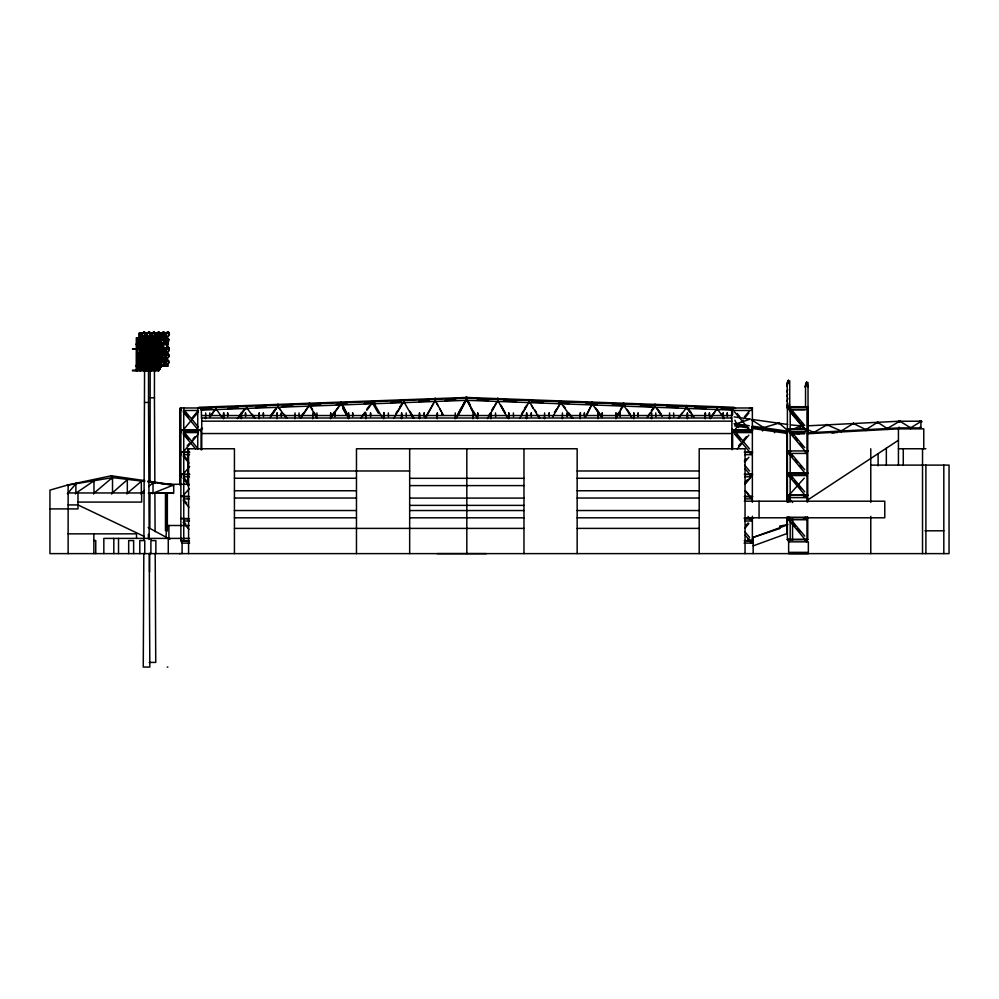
<?xml version="1.0" encoding="UTF-8"?>
<svg xmlns="http://www.w3.org/2000/svg" width="999" height="999" viewBox="0 0 999 999"><rect width="100%" height="100%" fill="white"/><g stroke="black" fill="none" stroke-linecap="round" stroke-linejoin="round"><path stroke-width="1.5" d="M143.819 553.446L143.257 667.07L149.825 667.07L149.263 553.446M143.893 539.435L144.568 370.854M149.588 572.14L149.688 553.458M149.813 528.558L149.987 492.757M150.037 481.855L150.175 367.432L149.126 370.055L149.912 370.192L150.512 367.507M215.971 409.965L215.984 407.305M216.096 407.892L216.096 406.568M877.584 423.264L877.597 421.765M403.796 403.234L403.821 400.249M403.921 400.911L403.946 399.513M899.774 422.127L899.787 420.666M246.528 408.766L246.678 405.519M142.308 348.626L141.995 349.7L144.356 347.14L145.554 347.889L145.767 349.7L143.394 352.26L142.208 351.511L142.083 349.837M147.328 348.626L147.215 351.511L148.414 352.26L149.887 351.511L150.562 347.889L149.375 347.14L146.915 349.275L149.375 347.14M151.86 334.74C150.587 342.645 151.261 330.607 152.035 336.051L153.059 336.7L155.107 334.49L153.896 332.28L151.91 333.216L153.958 331.93L155.145 332.679L154.47 336.288L152.997 337.038L151.798 336.288C150.637 333.716 153.284 335.214 151.598 334.902M152.035 348.626L154.083 347.14L155.282 347.889L154.595 351.511L153.122 352.26L151.935 351.511L152.61 347.889M156.531 334.665L157.767 336.7L159.041 336.051L159.64 332.917L158.604 332.28L156.618 333.404L158.666 331.93L159.865 332.679L160.077 334.49L157.705 337.038L156.518 336.288L156.618 333.216M161.463 336.288L161.151 334.066L162.725 336.7L164.76 334.49L163.549 332.28L161.563 333.216L163.611 331.93L164.81 332.679L164.123 336.288L162.65 337.038L161.463 336.288C160.939 329.67 160.29 343.082 161.526 334.74M161.176 362.787L162.425 364.81L163.699 364.16L164.286 361.039L163.249 360.389L161.276 361.338L163.324 360.04L164.51 360.789L163.836 364.41L162.362 365.159L161.164 364.41L161.039 362.737M161.301 355.894L163.511 353.758L164.71 354.508L164.922 356.318L162.55 358.866L161.363 358.129L161.476 355.057L163.449 354.108L164.66 356.318L162.625 358.529L161.051 355.894L161.363 358.129M165.559 341.283L166.808 343.306L168.082 342.669L168.669 339.535L167.645 338.886L165.659 339.835L167.707 338.549L168.893 339.298L168.219 342.907L166.746 343.656L165.559 342.907L165.434 341.233M166.496 332.679C164.723 336.488 165.871 331.893 167.969 331.93L169.168 332.679L169.38 334.49L168.481 336.288L167.008 337.038L165.822 336.288C166.471 330.182 165.222 342.757 165.996 334.603L165.384 337.425L165.522 334.603L166.234 334.915L165.522 334.603M167.682 360.04L165.622 361.526L167.682 360.04L168.868 360.789L169.081 362.6L166.721 365.159L165.522 364.41L165.397 362.737L166.783 364.81L168.831 362.6L167.607 360.389L165.634 361.338L165.31 362.6L166.209 360.789M167.807 354.108L165.409 355.894L165.946 357.879L166.983 358.529L169.031 356.318L167.807 354.108L165.822 355.244L167.882 353.758L169.068 354.508L169.281 356.318L166.92 358.866L165.722 358.129L165.597 356.443L165.397 359.116M165.959 349.887L167.208 351.91L168.481 351.261L169.068 348.139L168.044 347.49L166.059 348.439L168.107 347.14L169.293 347.889L168.619 351.511L167.145 352.26L165.946 351.511L165.822 349.837M731.555 418.431L731.755 409.34M887.224 429.495L887.262 428.009M309.403 406.643L309.503 403.758M800.524 427.06L800.561 425.674M309.166 404.42L309.215 403.022M309.565 404.42L309.615 403.022M799.862 427.072L799.924 425.774M372.277 404.283L372.552 400.774M799.874 433.316L799.962 432.03M340.784 405.519L341.146 401.848M340.609 403.246L340.734 401.835M141.846 341.096L140.322 341.346L138.574 339.248C137.1 342.57 139.286 342.932 139.373 339.385L140.247 341.695L142.283 339.136C139.997 337.575 137.987 339.86 140.247 341.695M142.482 338.661L143.719 341.346L144.755 340.696L145.454 337.575L144.705 336.925L142.245 338.661L142.607 337.874L144.78 336.588L145.654 337.337L144.843 340.946L143.644 341.695C141.346 333.791 141.121 349.85 142.058 337.575L141.309 336.925C138.549 337.2 139.598 339.985 139.236 338.349M142.894 344.73L144.992 343.194L145.854 343.943L145.055 347.565L143.844 348.314L142.969 346.004C142.894 349.55 140.697 349.188 142.183 345.866L143.918 347.964L144.967 347.315L145.667 344.193L144.905 343.544L142.894 344.73L142.632 345.941M145.529 359.403L143.244 359.353L143.269 361.388C141.558 360.627 139.273 368.968 142.782 361.401L143.794 363.174L144.83 362.537L145.529 359.403L144.78 358.753L142.607 359.89L144.855 358.416L145.729 359.165L145.754 360.964L143.719 363.524C143.781 360.227 136.626 359.715 141.521 362.774L142.308 362.849L141.446 365.397M142.033 370.192L142.919 366.233L144.93 365.047L145.679 365.696L144.992 368.818L142.457 367.669L143.868 369.805L145.08 369.056L146.503 362.712L147.203 363.037L146.478 362.175L146.791 364.41L146.666 362.737L147.565 363.524L148.776 362.774L149.575 359.165L148.701 358.416L147.09 359.353L146.341 361.151M146.316 345.891L146.666 344.493L148.839 343.194L149.713 343.943L148.901 347.565L147.702 348.314L146.828 347.565M147.328 352.547L146.279 353.271L148.451 352.147L149.201 352.797L148.501 355.919L147.465 356.568L145.717 354.47C144.243 357.779 146.441 358.142 146.516 354.608L147.39 356.905L148.589 356.156L149.4 352.547L148.526 351.798L146.353 353.084L145.979 354.77L147.39 356.905M146.553 360.177L148.626 358.753L149.388 359.403L148.689 362.537L147.64 363.174L145.904 361.089C144.418 364.398 146.616 364.76 146.691 361.213L145.592 361.925L146.179 360.502M146.316 367.669L146.691 365.984L148.863 364.697L149.725 365.447L148.926 369.056L147.715 369.805L146.341 367.382L147.802 369.468L149.563 367.257L149.538 365.696L148.789 365.047L146.716 366.471M151.174 337.575L150.05 338.062L151.086 337.874L150.712 339.56C148.963 339.71 151.96 338.811 152.273 340.696L151.236 341.346L149.488 339.248L147.49 341.695L146.616 340.946L146.453 337.874L148.626 336.588L149.5 337.337C149.188 339.935 148.876 344.992 150.287 339.385L151.161 341.695L152.36 340.946L153.172 337.337L152.298 336.588L150.125 337.874L149.75 339.56L151.161 341.695M153.209 345.754L150.961 345.279L153.371 343.943L152.51 343.194L150.262 344.68L152.435 343.544L153.184 344.193L152.485 347.315L151.448 347.964L149.7 345.866C148.227 349.188 150.412 349.55 150.487 346.004L151.361 348.314L153.409 345.754L150.687 345.891L152.572 347.565M157.18 349.95L156.768 354.358L154.72 356.905L153.346 354.483L154.808 356.568L156.568 354.358L156.543 352.797L155.782 352.147L153.771 353.334L154.021 354.358M154.907 363.524L153.521 361.101L156.019 362.537L156.718 359.403L155.969 358.753L153.796 359.89L156.044 358.416L156.943 360.964L154.907 363.524L154.033 362.774M154.995 365.447L153.946 366.171L156.119 365.047L156.868 365.696L156.181 368.818L155.132 369.468L153.384 367.37C151.91 370.679 154.108 371.041 154.183 367.507L155.057 369.805L156.256 369.056L157.068 365.447L156.194 364.697L153.634 366.833L155.057 369.805M157.617 338.062L158.666 337.874L157.854 339.385C157.78 342.932 155.582 342.57 157.068 339.248L158.804 341.346L159.852 340.696L160.552 337.575L159.79 336.925L157.692 337.874L159.877 336.588L160.739 337.337L159.94 340.946L158.729 341.695C156.768 339.96 158.204 337.138 160.739 337.337M157.218 354.77L157.592 353.084L159.765 351.798L160.639 352.547L160.664 354.358L158.629 356.905L157.255 354.483L158.704 356.568L159.753 355.919L160.452 352.797L159.69 352.147L157.617 353.571M159.927 362.537L157.417 360.502L157.392 361.388L158.366 361.388L158.341 359.353L158.554 359.94C158.654 362.287 156.219 360.139 157.942 362.774L158.804 363.524L160.015 362.774L160.814 359.165L159.952 358.416L157.705 359.89L159.877 358.753L160.627 359.403L160.652 360.964L158.891 363.174L157.655 360.502M158.966 369.805L158.092 367.507C158.004 371.041 155.819 370.679 157.293 367.37L159.041 369.468L160.077 368.818L160.777 365.696L160.027 365.047L157.929 365.984L160.102 364.697L160.976 365.447L160.165 369.056L158.966 369.805L158.092 369.056M763.486 428.509L763.686 427.135M142.482 334.915L141.783 334.603C140.921 342.732 142.045 330.781 142.295 336.051L143.332 336.7L144.605 336.051L145.192 332.917L144.168 332.28L142.183 333.216L142.07 336.288L143.269 337.038L145.629 334.49L145.417 332.679L144.231 331.93L142.17 333.404L144.231 331.93M142.245 334.603L142.108 337.425M141.87 341.346L141.009 343.906L141.508 341.208L143.057 343.306L144.343 342.669L144.93 339.535L143.893 338.886M141.908 349.812C141.346 355.831 141.583 349.55 142.482 350.087M141.171 359.116L142.083 355.057L142.195 357.879L143.232 358.529L144.505 357.879M141.533 359.253L142.033 356.568L142.195 357.879M142.507 356.568L142.008 359.253M146.791 334.603C146.204 341.82 146.503 332.729 147.502 334.915M141.334 365.534L141.696 362.849M146.528 341.208L147.228 341.533L146.528 341.208L146.016 343.906L146.853 344.043L147.352 341.346L146.703 341.233L146.828 342.907L148.014 343.656L150.374 341.096M146.378 344.043L146.741 341.346M146.778 352.635L146.928 349.812L146.416 352.497L147.253 352.635M146.89 352.497L147.49 350.087M146.853 362.849L146.353 365.534L145.005 364.697L142.757 366.171L143.893 365.696L143.169 367.257L142.482 366.783L143.806 365.447L142.969 367.257L142.445 366.833M151.411 356.431L151.261 359.253M155.719 337.287L156.219 334.603L157.767 336.7M156.069 337.425L156.693 334.603L156.181 337.287M156.356 349.812C155.794 355.831 156.019 349.55 156.918 350.087L157.542 349.887M155.969 359.253L156.481 356.568L157.667 358.529L158.941 357.879L159.54 354.757M156.443 359.253L156.955 356.568M162 334.74L161.139 337.287M161.264 341.346L160.752 344.043L161.114 341.346M162.849 351.91L161.826 351.261L161.701 348.439L163.749 347.14L164.935 347.889L164.261 351.511L162.787 352.26L161.588 351.511L161.701 348.439L163.686 347.49L164.897 349.7L162.849 351.91L161.301 349.812L161.151 352.635L161.651 349.95M162.125 349.95L161.264 352.497M162.038 354.508L160.926 359.253L161.239 356.443M161.9 356.568L161.039 359.116M160.727 365.534L160.876 362.712L160.364 365.397L161.189 365.534M165.26 341.208L164.748 343.906L165.584 344.043L166.084 341.346L165.26 341.208L166.808 343.306M160.839 365.397L160.876 362.712M165.11 344.043L165.734 341.208L166.458 341.283L165.822 341.483L166.746 343.656M165.659 349.812L165.509 352.635L166.358 350.137L165.659 349.812L166.483 349.95M166.396 354.508L164.922 359.116L165.747 359.253L166.259 356.568L165.409 355.894L166.533 354.757L165.522 355.844L165.722 358.129M165.285 359.253L165.784 356.568L165.946 357.879M166.421 362.787L165.235 362.712L165.085 365.534L166.059 362.849L165.197 365.397M778.858 424.026L779.158 422.627M138.187 348.551L138.973 348.688L139.573 346.004L138.611 348.688L138.786 345.866L140.534 347.964L141.571 347.315L142.295 345.754L140.035 344.68L142.47 343.943L141.596 343.194L139.036 345.329L140.459 348.314L142.495 345.754L139.773 345.891L141.658 347.565M137.874 357.155L138.474 354.47L139.273 354.608L138.674 357.292L137.874 357.155L138.898 354.608M138.249 357.155L138.849 354.47L140.222 356.568L141.983 354.358L139.723 353.271L142.158 352.547L143.619 356.568L144.655 355.919L145.355 352.797L144.605 352.147L142.507 353.084L144.68 351.798L145.542 352.547L144.743 356.156L143.531 356.905L141.209 352.147L139.198 353.334L138.923 354.533M138.049 363.773L138.649 361.089L139.448 361.213L138.486 363.911L138.649 361.089M141.945 348.551L143.294 344.48M142.607 346.004L141.583 348.551M139.598 367.507L138.998 370.192L138.212 370.055L138.811 367.37L140.559 369.468L141.596 368.818L138.811 367.37M141.271 357.155L141.87 354.47L142.657 354.608C140.859 362.812 141.359 350.062 143.619 356.568M139.835 366.783L138.212 370.055M138.636 370.192L139.236 367.507M146.616 339.385L146.016 342.083L145.217 341.945L145.817 339.248L147.565 341.346L148.614 340.696C145.817 339.897 146.841 336.963 149.5 337.337M146.828 346.004L146.229 348.688L145.429 348.551L146.029 345.866L147.777 347.964L148.814 347.315L149.513 344.193L148.764 343.544L146.466 345.329M145.854 348.688L146.403 345.866L148.814 347.315M142.994 367.507L142.395 370.192L141.608 370.055L142.208 367.37L143.943 369.468L144.992 368.818M143.344 367.432L142.495 367.382L141.608 370.055M145.492 357.155L146.229 353.883M146.141 354.608L145.117 357.155M147.565 363.524L146.191 361.101L145.305 363.773M150.437 346.191L149.101 348.551M145.454 370.055L146.054 367.37L146.841 367.507L146.241 370.192L145.454 370.055L146.054 367.37M146.478 367.507L145.879 370.854M148.789 357.155L149.388 354.47L150.187 354.608L149.588 357.292L148.789 357.155L149.813 354.608M149.151 357.155L149.75 354.47L151.061 356.905L152.26 356.156L153.097 354.358L152.198 351.798L149.638 353.933L151.061 356.905M152.56 341.945L153.159 339.248L153.946 339.385L153.346 342.083C157.093 339.772 146.678 336.026 152.36 340.946M148.963 363.773L149.563 361.089L150.362 361.213C148.152 368.706 151.561 357.23 146.478 361.351M155.032 348.314L153.621 346.178L155.032 348.314L156.244 347.565L157.043 343.943L156.169 343.194L153.996 344.493L156.094 343.544L156.868 345.754L155.107 347.964L153.371 345.866L154.158 346.004L153.559 348.688L152.772 348.551L153.421 342.857M153.197 348.688L153.521 346.004M149.55 370.192L150.437 366.233L152.447 365.047L153.222 367.257L151.461 369.468L150.712 368.818M153.846 354.608L153.247 357.292L152.46 357.155L153.059 354.47L154.483 353.933L154.258 352.734L155.869 351.798L156.731 352.547C155.095 351.486 152.847 355.519 154.283 354.77L154.658 353.084L153.609 353.271L155.782 352.147M152.884 357.292L153.421 354.47L155.844 355.919M156.468 341.945L157.068 339.248M156.893 342.083L157.692 337.874M154.033 361.213L153.434 363.911L152.635 363.773L153.247 359.165L152.372 358.416L150.125 359.89L152.298 358.753L153.047 359.403L153.072 360.964L151.311 363.174L150.075 360.502M156.718 359.403L154.433 359.353L154.845 360.552L153.896 361.738L153.521 361.101L152.635 363.773M153.059 363.911L153.659 361.213M157.093 348.688L157.442 348.089L156.431 349.7L157.33 347.889C155.869 349.787 158.853 347.465 158.067 346.004L157.268 345.866L156.668 348.551L157.455 348.139L156.331 349.275L156.643 351.511L157.842 352.26L160.202 349.7L159.99 347.889L158.804 347.14M157.043 348.551L158.017 346.191M154.133 367.682L152.785 370.055M156.368 357.155L156.968 354.47L157.755 354.608L157.155 357.292L156.368 357.155L157.605 358.866L159.078 358.129L159.765 354.508M156.793 357.292L156.968 354.47M156.543 363.773L157.143 361.089L157.929 361.213L156.905 363.773M156.968 363.911L157.505 361.089M157.068 370.055L158.029 367.682M806.643 382.005L805.269 387.125L806.643 382.043L808.029 387.1M786.975 386.263L788.348 381.281M786.975 396.653L787.662 394.193M786.975 385.239L788.348 380.582M805.269 386.975L806.643 382.305M141.945 334.615L142.42 335.252M141.683 341.233L141.808 342.907L142.994 343.656L144.468 342.907L145.155 339.298M144.643 358.129L143.169 358.866L141.97 358.129L142.145 356.431M145.117 360.789L145.33 362.6L142.969 365.159L141.771 364.41L142.208 361.213M147.09 349.837L147.565 350.474M150.549 356.318L148.189 358.866L146.99 358.129C143.906 352.322 149.725 365.234 145.717 354.47M156.518 349.837L157.842 352.26M161.189 342.907L161.301 339.835L163.349 338.549L164.535 339.298L163.861 342.907L162.387 343.656L161.189 342.907L161.064 341.233M161.588 351.511L161.463 349.837M786.975 391.908L787.662 389.635M786.975 431.98L787.886 429.058M786.975 401.086L787.886 398.326M786.975 431.83L787.886 429.208M786.975 405.681L787.886 403.146M731.53 410.364L733.915 408.042L466.77 398.189L200.637 407.979M75.474 484.74L76.236 482.829M141.309 336.925L139.136 338.062L141.383 336.588L142.258 337.337L142.233 339.56M142.432 346.178L141.521 343.544L139.348 344.68L141.596 343.194M142.682 338.112L144.78 336.588M140.16 352.797L139.036 353.271L140.085 352.547M142.732 344.68L144.992 343.194M148.888 341.945C154.208 339.423 143.144 337.812 149.326 339.136L148.551 336.925L146.378 338.062L148.626 336.588M139.648 362.537L140.397 363.174L142.158 360.964L141.383 358.753L139.211 359.89L141.458 358.416L142.333 359.165L142.308 361.388M148.764 343.544L146.666 344.493M150.05 338.062L152.298 336.588M140.497 365.696L139.361 366.171L141.621 364.697L142.482 365.447L142.457 367.669L143.868 369.805M142.607 359.89L144.855 358.416M154.82 341.695L153.734 339.523L154.845 337.575L153.796 337.874L155.969 336.588L156.831 337.337L156.031 340.946L154.82 341.695L153.421 339.56L153.796 337.874M148.626 358.753L146.453 359.89L148.701 358.416M151.074 352.797L149.95 353.271L150.986 352.547M147.74 365.696L146.616 366.171L147.652 365.447M150.125 359.89L152.372 358.416M153.609 353.271L155.869 351.798M157.717 345.329L160.077 343.194L161.226 344.043M151.411 365.696L150.275 366.171L151.324 365.447M158.654 352.797L157.517 353.271L158.566 352.547M157.705 359.89L159.952 358.416M736.088 424.8L736.75 423.239M140.946 494.043L141.708 492.357M152.635 483.578L153.396 481.893M111.651 494.043L112.4 492.37M126.948 480.519L127.697 478.833M139.211 337.874L139.236 339.91L140.185 337.874L139.136 338.062M140.534 347.964L139.498 344.73M141.508 341.208L142.145 341.87L141.496 340.684L143.219 338.062L145.654 337.337M145.679 339.136C143.931 339.21 136.601 339.285 141.383 336.588M142.807 344.493L142.845 345.729L142.832 344.967M139.111 353.084L138.736 354.77L140.147 356.905L142.183 354.358C139.897 352.784 137.874 355.082 140.147 356.905M139.423 360.964L139.286 359.702L141.458 358.416M139.373 359.94L139.098 361.151M143.469 352.547L142.645 354.358L142.507 353.084L144.68 351.798M144.605 352.147L142.582 353.334L142.745 354.195M144.743 356.156C141.995 355.319 142.707 352.135 145.542 352.547M147.702 348.314C145.429 346.478 147.452 344.18 149.738 345.754M141.109 359.665L141.121 360.427L141.321 359.54L157.742 359.59L157.917 360.964M139.773 367.257L139.523 362.237M142.682 359.702L142.333 360.502M151.361 348.314L149.95 345.329L152.51 343.194M145.754 360.964L143.307 360.502L142.632 361.351M147.415 352.797L146.004 353.883L146.491 354.358L146.378 353.571M150.362 344.967L150.374 345.729L150.412 344.73L152.435 343.544M148.589 356.156L146.703 354.483L149.425 354.358M154.758 337.337L153.933 339.136L153.409 338.723L154.133 339.136M141.683 369.056L142.507 367.257L140.072 366.783L141.683 369.056L140.472 369.805L139.061 367.669L140.409 365.447L139.323 367.095M148.826 353.371L148.714 342.857M145.679 365.696L143.394 365.634L143.819 366.833L142.782 367.632L143.619 366.833L145.704 367.257M153.609 345.329L156.169 343.194M150.1 353.334L150.062 354.333L150.05 353.571M153.809 345.329L156.094 343.544M152.26 356.156C149.513 355.319 150.225 352.135 153.072 352.547M156.244 347.565L154.345 345.891L154.558 344.143L154.982 345.329L154.033 346.528L154.333 344.43M147.028 367.257L146.766 366.233M156.019 362.537L154.982 363.174L153.234 361.089L151.236 363.524L150.362 362.774L150.2 359.702M152.347 362.537L150 360.552L152.298 358.753M150.387 355.919L151.136 356.568L152.173 355.919L152.872 352.797L152.123 352.147L149.95 353.271M153.696 353.084L153.309 354.77M157.517 345.329L157.904 344.493M151.236 363.524C148.551 361.076 151.748 359.727 153.596 361.089M154.658 352.547L153.571 353.883M160.976 345.754L160.14 347.565L158.254 345.891L160.976 345.754L160.951 343.943L157.268 345.866M158.504 346.178L158.466 344.143L160.752 344.193L160.065 347.315L159.016 347.964L158.267 347.315M150.35 365.984L149.975 367.669L151.386 369.805L153.421 367.257L153.396 365.447L152.535 364.697L150.275 366.171M153.496 361.388L153.871 359.702L156.044 358.416M151.386 369.805C149.425 368.069 150.861 365.247 153.396 365.447M155.969 358.753L153.484 360.552M157.929 354.358L157.667 350.424M160.664 354.358C159.628 352.522 156.418 355.282 158.192 354.77L158.566 353.084L157.517 353.271M93.606 494.018L94.368 492.395M154.358 367.257L154.108 366.233L155.082 365.696M156.256 369.056L154.645 366.783L157.093 367.257M157.143 361.089L160.814 359.165M156.731 366.271L156.718 365.946M157.555 367.669L157.929 365.984L160.102 364.697M160.027 365.047L158.017 366.233L158.179 367.095M158.903 365.447L158.067 367.257L157.542 366.833L158.267 367.257M160.165 369.056L158.279 367.382L158.491 365.634L158.903 366.833L157.954 368.019L158.416 365.971M111.651 478.671L112.4 477.035M126.948 494.018L127.697 492.395M140.946 482.155L141.708 480.531M807.741 406.718L806.568 409.215L788.636 409.215L787.474 406.718L807.741 406.718L807.741 501.91M751.398 543.106L752.572 540.621L744.267 540.621M806.568 541.845L807.741 539.36L807.741 517.519M142.757 332.679L141.858 334.49L142.882 332.917L145.417 332.679M141.221 340.11L140.559 340.11M141.596 341.096L141.908 339.835M147.765 332.679C145.954 336.526 147.128 331.88 149.238 331.93L150.437 332.679L150.649 334.49L149.763 336.288L148.289 337.038L147.09 336.288L146.778 334.066L149.176 332.28L150.212 332.917L149.625 336.051L148.351 336.7L147.265 334.603M146.928 339.835L146.616 341.521L147.352 341.346M146.865 341.096L147.065 340.072M150.562 333.504L151.186 333.179L150.599 333.816M140.884 355.007L140.984 355.781L141.359 355.007M152.485 332.679L151.586 334.49L151.91 333.216L153.896 332.28M153.958 331.93L151.611 334.016L151.798 336.288M142.233 355.532L142.32 356.293M145.979 348.713L146.603 348.401L146.016 349.026M150.125 341.096L148.077 343.306L146.828 341.283M155.27 333.504L155.894 333.179L155.307 333.816M145.904 355.007L145.991 355.781L146.378 355.007M157.193 332.679L156.306 334.49L158.666 331.93M159.865 332.679L157.305 332.867L156.319 334.016L156.518 336.288M151.623 349.275L152.035 348.439M152.747 348.139L152.16 351.261L153.184 351.91L154.47 351.261L155.057 348.139L154.021 347.49L152.173 348.676M150.3 356.318L148.252 358.529L147.003 356.493M162.138 332.679L161.251 334.49L161.563 333.216L163.611 331.93M163.549 332.28L161.264 334.016M155.407 348.713L156.031 348.401L155.444 349.026M149.326 364.16L150.1 362.6M164.585 333.504L165.21 333.179L164.623 333.816M149.463 364.41L150.35 362.6M161.875 339.298C160.152 343.019 161.039 338.736 163.287 338.886L164.498 341.096L162.45 343.306L161.001 340.634L163.349 338.549M165.509 334.066L167.907 332.28L168.943 332.917L168.356 336.051L167.083 336.7L165.834 334.665M155.007 356.318L152.959 358.529L151.748 356.318M155.257 356.318L152.897 358.866L151.698 358.129L151.486 356.318M166.633 332.917L165.622 334.016L165.822 336.288M164.311 340.11L164.935 339.797L164.348 340.434M166.234 339.298L165.347 341.096L165.659 339.835M154.808 362.6L152.76 364.81M155.057 362.6L152.697 365.159M162.275 347.889L161.376 349.7L163.749 347.14M167.707 338.549L165.247 340.684M162.362 349.225L161.701 349.225M164.71 348.713L165.335 348.401L164.748 349.026M161.975 356.156L161.626 355.532M166.633 347.889L165.734 349.7L166.059 348.439L168.044 347.49M168.107 347.14L165.647 349.275M161.85 360.789L160.951 362.6L161.276 361.338L163.249 360.389M164.485 355.332L165.11 355.007L164.523 355.644M163.324 360.04L160.964 362.125L161.164 364.41M164.286 361.613L164.91 361.301L164.323 361.925M585.476 417.033L590.958 406.031M586.738 415.022L592.207 404.021L592.207 401.835M75.474 493.918L76.236 492.495M93.606 481.53L94.368 480.094M457.53 414.672L461.101 408.004M461.426 407.992L464.997 401.323M458.653 413.336L465.084 401.323M456.393 418.082L466.396 399.388L473.551 412.737M458.141 415.422L466.72 399.388M425.649 417.282L433.129 403.846M425.524 418.019L434.515 401.898M488.573 415.934L490.072 413.249M491.57 410.564L493.069 407.879M487.487 418.618L488.973 415.934M492.719 409.215L496.466 402.497M489.61 415.334L497.852 400.549M730.843 408.116L733.166 408.104M617.345 414.935L618.843 412.312M620.354 409.69L621.865 407.068M617.744 414.922L620.004 411.001M616.883 416.97L623.663 405.182L623.613 403.758M554.47 412.487L555.968 409.902M555.631 411.188L559.378 404.72M552.522 417.107L560.751 402.872L560.676 401.498M167.795 363.549L167.795 366.196L166.858 365.534M167.482 365.909L148.714 365.534M521.528 413.861L523.026 411.276M524.525 408.703L526.011 406.131M523.426 411.276L527.172 404.832M519.567 418.456L528.558 402.997M395.679 413.848L397.24 411.276M399.6 407.405L401.161 404.832M397.652 411.276L402.36 403.546M393.606 418.456L403.808 401.71M139.548 339.136L138.824 338.723L139.373 340.946M142.12 353.933L142.832 354.358M138.898 360.552L139.623 360.964M150.15 345.941L150.137 345.329M151.136 356.568L149.663 353.883L150.362 354.358M146.503 367.432L146.491 366.833M301.71 415.621L303.371 413.136M300.462 418.106L308.741 405.694M301.174 417.594L308.629 406.431M152.635 493.756L153.396 492.644M710.301 417.957L712.911 414.185M712.624 414.922L715.222 411.151M710.189 418.693L716.271 409.89M147.69 333.154L149.238 331.93M155.145 332.679L151.91 333.404M162.188 340.022L162.55 339.835M166.421 333.154L167.969 331.93M166.683 340.072L166.346 339.485L168.669 339.535M162.487 355.294L163.511 353.758M167.02 349.225L166.746 348.089L166.059 348.626M162.512 361.338L161.264 361.526M167.882 353.758L165.822 355.244M166.521 361.526L165.21 362.175M270.717 415.572L275.087 409.34M271.129 415.572L276.373 408.104M270.142 417.557L277.123 407.592M651.336 410.589L653.071 408.104M647.364 416.82L649.987 413.074M651.735 410.589L654.357 406.855M647.252 417.557L654.245 407.592M209.465 416.695L211.239 414.185M210.752 415.447L214.31 410.414M209.753 417.445L215.971 408.641M331.668 415.659L334.353 411.95M334.765 411.95L338.336 407.005M331.069 417.632L340.909 404.033M366.596 409.528L369.33 405.831M360.627 418.169L365.184 412M361.426 417.669L365.072 412.737M366.895 410.264L371.453 404.108M678.358 418.019L682.055 413.024M679.17 417.507L686.563 407.505L686.663 405.519M239.772 415.035L244.405 409.128M237.4 418.581L239.248 416.221M241.908 413.411L245.617 408.691M142.27 344.193L139.985 344.143L140.01 346.178L138.936 346.004M149.301 337.575L147.015 337.525L147.44 338.723L146.566 339.573M143.144 344.43L143.794 345.329L142.845 346.528L143.144 344.43L145.667 344.193M141.958 352.797L139.435 353.022L141.284 351.798L142.158 352.547L142.12 349.95M149.513 344.193L146.99 344.43L148.839 343.194M156.831 337.337L154.42 338.661L156.668 339.136L156.643 337.575L154.121 337.812L155.969 336.588M145.355 352.797L143.069 352.734L143.094 354.77L141.87 354.47M150.662 344.43L151.311 345.329L150.362 346.528L150.662 344.43L153.184 344.193M142.133 359.403L139.848 359.353L140.272 360.552L139.323 361.738L138.936 360.502M160.552 337.575L158.029 337.812L159.877 336.588M146.678 353.022L147.34 353.933L146.378 355.12L146.678 353.022L149.201 352.797M142.482 365.447L140.06 366.171L142.32 367.257L142.295 365.696L140.01 365.634L140.422 366.833L139.548 367.682M152.872 352.797L150.587 352.734L150.612 354.77L149.388 354.47M153.047 359.403L150.762 359.353L151.186 360.552L150.237 361.738L149.85 360.502M153.209 365.696L150.911 365.634L151.336 366.833L150.3 367.632M154.345 365.921L155.007 366.833L154.058 368.019L154.345 365.921L156.868 365.696M191.945 418.094L197.665 411.251M182.917 430.369L198.401 411.888M187.175 445.891L189.086 443.618M192.894 439.061L194.805 436.775M182.917 452.472L198.401 433.991M182.917 474.587L189.685 466.496M744.33 416.945L749.1 411.251M734.352 430.369L739.185 424.6M741.121 422.277L743.056 419.967M744.992 417.657L748.863 413.037M738.598 445.891L740.509 443.618M743.368 440.197L746.241 436.775M737.25 449.013L748.863 435.152M744.33 461.163L746.241 458.878M744.992 461.875L748.863 457.255M745.279 482.13L747.19 479.845M749.824 478.209L744.992 483.978L750.137 478.209M746.241 525.199L748.151 522.927M744.992 528.196L748.863 523.576M183.179 495.604L189.385 488.648M788.748 495.504L804.27 478.109M200.337 430.594L202.497 428.271M162.013 339.535L161.301 340.022L163.287 338.886M166.371 339.535L165.359 340.634L165.559 342.907M166.771 348.139L165.759 349.225L165.946 351.511M167.795 337.749L136.339 337.774L136.339 370.854L137.263 370.854L137.263 338.436M136.326 370.754L137.213 370.567M144.518 490.347L141.334 493.206L141.334 481.343L127.323 493.206L127.323 479.67L112.025 493.206M148.764 486.538L153.022 482.729L153.022 493.206L173.214 485.139M172.615 485.664L173.514 484.865M112.025 477.859L93.981 493.206L93.981 480.819L75.862 493.206L75.862 483.791L67.632 493.506M200.3 430.906L201.036 430.282M751.723 430.906L752.472 430.282M751.723 453.009L752.472 452.397M751.723 475.124L752.472 474.5M806.892 429.645L807.642 429.021M751.723 497.227L752.472 496.603M806.892 451.748L807.642 451.136M751.723 519.33L752.472 518.718M806.892 473.863L807.642 473.239M751.723 541.433L752.472 540.821M806.892 495.966L807.642 495.342M806.892 518.069L807.642 517.457M806.892 540.184L807.642 539.56M142.807 333.204L144.168 332.28M147.827 333.204L149.176 332.28M167.907 332.28L165.921 333.404M161.463 355.244L163.449 354.108M165.622 361.526L167.607 360.389M807.155 500.349L898.438 440.247M142.532 338.062L143.569 337.874L142.545 339.523M142.632 338.349L144.705 336.925M146.378 338.062L148.551 336.925M146.965 339.323L147.49 341.695M139.348 344.68L141.521 343.544M139.448 344.967L139.298 345.592M152.972 337.575L150.449 337.812L152.997 339.136L152.223 336.925L150.15 338.349L151.236 341.346M138.786 345.866L139.922 345.941L139.748 344.43M143.868 344.193L144.905 343.544M153.721 338.062L154.358 337.525L154.77 338.723L153.421 339.56L154.907 341.346L155.944 340.696L154.146 339.273L156.031 340.946M153.871 338.112L155.894 336.925L156.643 337.575M154.033 338.986L154.183 338.661M146.591 344.68L147.627 344.493L146.691 346.528M146.691 344.967L146.553 345.592M159.79 336.925L157.78 338.112M139.036 353.271L140.072 353.084L139.698 354.77L138.474 354.47M139.136 353.571L138.998 354.195M141.146 352.922L140.946 353.821L141.146 352.922L167.795 352.972M154.021 344.967L153.883 345.279M158.878 343.943L160.077 343.194M157.83 344.68L160.002 343.544L160.752 344.193M157.929 344.967L157.792 345.592M158.966 344.193L160.002 343.544M139.211 359.89L141.383 358.753M139.311 360.177L139.173 360.502M160.14 347.565L158.941 348.314L158.067 347.565M149.962 354.732L150.637 353.271M142.77 359.94L144.78 358.753M142.707 360.177L142.72 360.939M153.721 353.571L153.896 350.424M153.933 354.195L153.496 353.933M142.782 361.401L143.294 359.89L145.729 359.165M140.397 363.174L138.948 361.101L140.322 363.524L141.521 362.774M146.453 359.89L147.502 359.702L146.566 361.738M146.641 361.401L147.015 359.69M139.361 366.171L141.533 365.047L142.295 365.696M150.225 360.177L150.237 360.939M139.685 367.095L139.248 366.833M139.947 367.432L140.472 369.805M153.896 360.177L153.746 360.502M153.821 361.351L154.383 361.151C155.045 358.067 153.322 362.962 156.106 362.774M146.616 366.171L147.652 365.984L147.278 367.669C145.829 366.845 148.988 365.522 146.204 367.495M158.829 359.403L159.877 358.753M157.805 360.177L157.655 360.814M150.374 366.471L150.237 367.095M149.725 367.37L150.861 367.432L150.974 366.171M154.046 366.471L153.908 367.095M921.553 421.153L910.676 427.834L899.787 421.153L887.249 428.509L877.597 422.265L865.858 429.657L853.421 423.476L841.233 430.981L826.985 424.812L813.773 432.467L807.155 429.308M223.751 412.612L223.451 418.781M384.003 412.612L383.703 418.781M580.469 412.612L580.182 418.781M205.394 417.994L205.881 417.732M241.109 417.994L241.608 417.732M258.978 417.994L259.465 417.732M276.835 417.994L277.16 412.899M294.693 417.994L295.192 417.732M312.562 417.994L313.049 417.732M348.276 417.994L348.776 417.732M365.646 417.994L366.146 417.732M401.361 417.994L401.86 417.732M419.23 417.994L419.73 417.732M437.087 417.994L437.425 412.899M472.814 417.994L473.301 417.732M490.671 417.994L491.171 417.732M526.398 417.994L526.723 412.899M544.255 417.994L544.755 417.732M562.112 417.994L562.612 417.732M597.839 417.994L598.339 417.732M651.423 417.994L651.922 417.732M669.28 417.994L669.78 417.732M687.15 417.994L687.637 417.732M705.007 417.994L705.506 413.199M634.053 417.732L633.89 412.899M139.835 338.062L142.258 337.337M150.737 338.062L153.172 337.337M143.431 344.68L145.854 343.943M146.029 345.866L146.766 346.191L147.278 344.68L149.713 343.943M142.158 360.964L139.91 359.89L142.333 359.165M149.4 360.964L147.153 359.89L149.575 359.165M149.725 361.213L153.247 359.165M154.483 359.89L156.918 359.165M143.619 366.833L143.806 365.984L146.466 365.397M158.541 366.171L160.976 365.447M789.722 404.87L787.237 406.143L787.237 382.192L789.722 380.769L789.722 407.417M142.32 340.184L142.033 342.669M156.618 333.404L158.604 332.28M156.693 334.603L157.705 337.038M157.542 334.902L156.219 334.603M161.563 333.404L164.81 332.679M152.21 339.298L153.684 338.549L154.882 339.298M152.347 339.535L153.621 338.886L154.658 339.535M166.358 334.74L165.609 334.902M154.071 342.669L152.797 343.306L151.573 341.096M154.196 342.907L152.722 343.656L151.536 342.907L151.324 341.096M148.039 348.139L149.313 347.49L150.524 349.7L148.476 351.91L147.228 349.887M156.031 341.521L157.442 343.656L158.916 342.907L159.59 339.298M165.659 340.022L167.645 338.886M165.809 340.309L165.659 340.634M166.583 341.521L165.347 341.521M157.68 350.125L156.918 350.087M157.904 351.91L156.656 349.887L157.904 351.91L159.952 349.7L158.729 347.49M162.362 349.837L162.787 352.26M162.5 349.887L161.301 349.812M162.625 350.125L161.376 350.125M142.308 362.849L142.969 365.159M158.366 360.04L156.006 362.6L156.219 364.41L157.405 365.159L159.778 362.6L159.565 360.789M158.304 360.389L157.03 361.039L156.443 364.16L157.48 364.81L158.754 364.16M166.259 356.568L166.92 358.866M165.784 361.813L165.634 362.125M166.296 362.737L166.721 365.159M166.558 363.024L165.31 363.024M786.975 407.867L788.348 407.167M141.895 349.275L144.293 347.49L145.317 348.139L144.73 351.261L143.456 351.91L142.208 349.887M141.771 364.41L141.821 362.6M793.755 428.883L800.549 426.136L804.52 428.034M753.159 553.621L753.159 537.4L786.975 525.087M753.159 545.866L786.975 533.553L786.975 516.92M750.411 419.043L736.525 423.763L734.877 420.179M753.159 537.4L779.62 528.608M144.818 480.656L111.351 475.774L68.132 484.89L49.95 490.122L49.95 553.621L949.05 553.621L949.05 465.109L870.778 465.109M281.318 416.633L281.518 413.224M150.437 332.679L147.889 332.867M169.168 332.679L166.621 332.867M164.71 354.508L162.163 354.707M157.043 343.943L154.62 344.68L156.855 344.193M149.4 352.547L147.128 353.334M160.639 352.547L157.929 353.022L160.452 352.797M149.725 365.447L147.303 366.171L149.538 365.696M157.068 365.447L154.795 366.233M139.535 337.812L142.058 337.575M143.381 338.112L145.454 337.575M156.543 352.797L154.308 353.271M149.388 359.403L147.153 359.89M160.627 359.403L158.391 359.89M160.777 365.696L158.254 365.921M787.849 524.6L779.757 526.061L779.757 528.446M67.632 485.139L112.525 477.609L144.643 481.431M199.763 408.104L202.098 408.116M831.955 433.042L834.977 432.854M808.104 432.804L899.137 427.909L920.903 427.909L920.903 420.791M807.417 433.766L898.438 428.858L923.775 428.858L923.775 448.763M802.996 426.049L790.721 424.912M807.654 425.824L899.137 421.228L920.903 421.228M198.913 407.292L466.895 397.452M201.199 409.49L212.063 409.091M227.597 408.516L238.474 408.116M255.557 407.492L266.421 407.093M281.955 406.518L292.832 406.118M309.915 405.482L320.779 405.082M336.313 404.508L347.19 404.108M364.273 403.484L375.137 403.084M390.671 402.51L401.548 402.11M418.631 401.473L429.508 401.074M445.03 400.499L455.906 400.099M164.073 366.196L164.073 365.534M167.795 333.129L139.061 333.129L139.061 366.196M139.523 333.791L142.657 333.791M150.125 333.791L152.959 333.791M153.896 333.791L157.243 333.691L156.656 334.328M160.015 333.791L162.849 333.791M164.186 333.791L166.858 333.791M139.523 337.425L167.32 337.425L167.333 340.272M167.32 338.087L139.523 338.087L139.523 333.129M158.529 338.436L136.713 338.436L136.638 370.467M145.217 341.945L145.817 339.248M136.713 342.083L158.529 342.083M136.713 342.407L158.903 342.407M136.713 342.744L158.529 342.744M139.96 344.043L135.802 344.368L139.985 344.368M141.009 343.906L141.833 344.043M144.106 344.043L151.561 344.043M153.009 344.043L167.32 344.043L167.32 348.676M145.767 344.368L167.795 344.368M146.066 344.705L150.624 344.705M153.659 344.705L167.32 344.705M158.529 348.688L132.492 349.026L158.903 349.026M136.713 349.35L158.529 349.35M141.046 352.635L167.32 352.635L167.333 355.619M139.985 352.972L139.523 340.397M156.693 353.296L167.32 353.296M136.713 357.292L158.529 357.292M136.713 357.617L158.903 357.617M136.713 357.954L158.529 357.954M141.046 359.253L167.32 359.253L167.32 359.915L141.046 359.915M139.523 355.619L139.985 359.59M160.789 359.59L166.858 359.59M141.446 363.773L142.245 363.911L142.845 361.213L142.045 361.089M136.713 363.911L158.529 363.911M136.713 364.235L157.979 364.235M136.713 364.573L158.529 364.573M144.468 365.534L135.802 365.534L135.802 366.196L140.235 366.833M155.769 366.196L167.795 366.196L167.083 365.821M149.126 370.055L150.087 367.37L152.51 368.818M150.462 397.802L154.433 397.802L154.857 483.416M144.568 402.46L148.514 402.46L149.188 539.435M787.324 406.843L806.98 406.793L806.98 501.973M731.805 407.979L752.572 407.979L751.398 410.477L733.466 410.477L732.304 407.979L727.147 407.817M181.156 408.441L179.733 408.441L179.733 484.902M735.501 408.416L732.629 408.416L732.629 414.66M749.5 408.416L752.359 408.416L752.359 502.285M791.583 410.002L805.082 410.002M183.504 410.477L198.476 410.477M201.748 415.534L731.88 415.534M920.042 420.791L921.99 421.865M201.748 421.166L731.88 421.166M790.209 429.058L804.994 429.058M201.136 430.094L180.369 430.094L181.531 432.579M183.104 430.319L198.401 430.319M734.54 430.319L749.824 430.319M183.142 430.994L198.364 430.994M734.577 430.994L749.799 430.994M793.056 432.117L799.1 432.117M183.504 432.579L198.476 432.579M805.231 432.892L790.746 431.593M201.748 433.541L731.88 433.541M792.544 433.853L804.532 433.853M898.438 448.763L925.898 448.763M189.723 452.197L180.369 452.197L181.531 454.682M744.267 452.197L752.572 452.197L751.398 454.682L744.917 454.682M183.104 452.435L189.523 452.435M744.892 452.435L749.824 452.435M183.504 454.682L189.51 454.682M234.428 470.979L409.665 470.979M577.16 470.979L699.2 470.979M790.209 473.276L804.994 473.276M788.773 473.951L806.43 473.951M189.723 474.3L180.369 474.3L181.531 476.798M744.267 474.3L752.572 474.3L751.398 476.798L744.917 476.798M183.104 474.537L189.523 474.537M744.892 474.537L749.824 474.537M183.504 476.798L189.51 476.798M234.428 478.259L356.468 478.259M409.665 478.321L523.976 478.321M577.16 478.259L699.2 478.259M166.571 484.29L189.161 484.29M409.665 485.601L523.976 485.601M234.428 490.759L356.468 490.759M577.16 490.759L699.2 490.759M68.132 492.957L144.356 492.957M148.539 492.957L173.714 492.957L173.714 484.89L147.852 481.106M148.376 493.206L173.214 493.206M67.333 493.506L68.232 493.506M790.209 495.379L804.994 495.379M803.496 496.053L806.43 496.053M180.869 496.403L188.661 496.403M744.267 496.403L752.572 496.403L751.398 498.901L744.917 498.901M183.616 496.64L189.523 496.64M744.892 496.64L749.824 496.64M234.428 498.039L356.468 498.039M409.665 498.101L523.976 498.101M577.16 498.039L699.2 498.039M183.504 498.901L189.51 498.901M744.355 501.198L884.777 501.198L884.777 517.794L744.355 517.794M77.984 502.085L141.646 502.085L141.646 492.957M68.132 504.932L77.984 504.932L144.331 536.513M409.665 505.382L523.976 505.382M49.95 508.903L77.984 508.903L77.984 492.957M234.428 510.539L356.468 510.539M409.665 510.539L523.976 510.539M577.16 510.539L699.2 510.539M234.428 517.819L356.468 517.819M409.665 517.819L523.976 517.819M577.16 517.819L699.2 517.819M803.496 518.169L806.43 518.169M180.869 518.518L188.661 518.518M744.267 518.518L752.572 518.518L751.398 521.003L744.917 521.003M183.616 518.756L189.523 518.756M744.892 518.756L749.824 518.756M183.504 521.003L189.51 521.003M167.357 525.499L189.161 525.499M234.428 528.396L523.976 528.396M577.16 528.396L699.2 528.396M924.962 530.806L943.818 530.806M68.132 533.841L136.526 533.841L136.526 538.399M189.535 538.399L103.834 538.399L103.834 553.621M752.459 538.548L752.459 540.284M787.324 539.472L807.741 539.36M788.823 539.597L787.387 539.597L787.387 517.744M790.209 539.597L804.994 539.597M93.769 540.521L95.754 540.521L95.754 553.621M180.869 407.979L180.869 540.621L188.661 540.621M183.616 540.859L189.523 540.859M744.892 540.859L749.824 540.859M749.5 541.058L752.359 541.058L752.359 516.246M788.636 541.845L808.353 541.845L808.353 552.36L788.636 552.36L788.636 541.845L787.474 539.36M189.623 543.106L182.043 543.106L180.869 540.621M744.055 543.106L753.184 543.106M149.213 662.412L155.744 662.412L155.207 553.458M167.195 667.07L167.869 667.07M466.046 397.452L734.028 407.292M483.304 398.826L491.57 399.113M511.263 399.85L517.969 400.087M537.662 400.824L545.929 401.111M564.572 401.798L572.327 402.085M592.519 402.834L600.287 403.121M619.979 403.858L626.685 404.096M646.378 404.832L654.645 405.119M673.289 405.806L681.056 406.094M700.736 406.843L707.454 407.068M477.035 400.099L488.523 400.499M503.434 401.074L516.471 401.536M531.393 402.11L542.882 402.51M558.416 403.084L569.28 403.484M585.751 404.108L597.24 404.508M612.15 405.082L625.199 405.544M640.109 406.118L651.598 406.518M666.508 407.093L677.996 407.492M694.467 408.116L705.956 408.516M720.878 409.091L732.354 409.49M731.643 410.077L466.77 400.312L201.211 410.102L201.136 407.979L180.369 407.979L181.531 410.477M147.702 481.793L173.714 484.89M160.976 483.678L164.036 484.04M167.095 484.403L171.691 484.952M734.103 416.895L749.412 419.068M752.472 419.493L787.662 424.475M734.09 423.576L749.287 425.724M752.334 426.161L787.662 431.156M734.552 424.7L747.539 426.536M751.772 427.135L786.975 432.117L786.975 501.848M790.034 432.555L799.2 433.853M734.939 426.011L748.713 427.959M751.772 428.396L786.975 433.379M154.42 338.661L156.868 339.136M143.456 366.783L145.904 367.257M151.423 539.048L148.476 538.486L148.351 534.353M160.764 339.136L158.329 338.661L160.564 339.136M157.068 345.754L154.633 345.279L156.868 345.754M145.879 345.754L143.444 345.279L145.692 345.754M156.768 354.358L154.321 353.883L156.568 354.358M153.097 354.358L150.649 353.883L152.897 354.358M145.579 354.358L143.132 353.883L145.379 354.358M160.851 360.964L158.404 360.502L160.652 360.964M156.943 360.964L154.495 360.502L156.743 360.964M161.001 367.257L158.554 366.783L160.802 367.257M153.421 367.257L150.986 366.783L153.222 367.257M149.763 367.257L147.315 366.783L149.563 367.257M145.479 339.136L143.232 338.661M160.777 345.754L158.529 345.279M149.538 345.754L147.29 345.279M160.464 354.358L158.229 353.883M149.226 354.358L146.978 353.883M153.072 360.964L150.824 360.502M145.554 360.964L143.307 360.502M156.893 367.257L154.645 366.783M638.249 413.224L638.049 416.633M807.354 429.395L805.182 428.771L805.182 430.007M790.821 429.395L788.636 428.771L788.636 430.007M752.322 430.656L750.137 430.032L750.137 431.268M735.651 430.656L733.466 430.032L733.466 431.268M807.354 451.498L805.182 450.874L805.182 452.122M790.821 451.498L788.636 450.874L788.636 452.122M752.322 452.759L750.137 452.135L750.137 453.371M807.354 473.601L805.182 472.977L805.182 474.225M790.821 473.601L788.636 472.977L788.636 474.225M752.322 474.862L750.137 474.238L750.137 475.487M807.354 495.704L805.182 495.092L805.182 496.328M790.821 495.704L788.636 495.092L788.636 496.328M752.322 496.965L750.137 496.353L750.137 497.589M807.354 517.819L805.182 517.195L805.182 518.431M790.821 517.819L788.636 517.195L788.636 518.431M752.322 519.08L750.137 518.456L750.137 519.692M807.354 539.922L805.182 539.298L805.182 540.546M790.821 539.922L788.636 539.298L788.636 540.546M752.322 541.183L750.137 540.559L750.137 541.808M198.714 430.032L200.886 430.656M182.043 430.032L184.216 430.656M182.043 452.135L184.216 452.759M182.043 474.238L184.216 474.862M182.043 496.353L184.216 496.965M182.043 518.456L184.216 519.08M182.043 540.559L184.216 541.183M154.408 338.062L154.296 339.323L153.309 339.385M147.078 338.062L147.24 338.723M142.258 339.273L142.158 342.083L141.371 341.945M158.254 345.891L160.065 347.315M154.345 345.891L156.156 347.315M150.687 345.891L152.485 347.315M137.974 341.945L138.574 339.248M139.223 345.329L139.585 347.565M139.773 345.891L141.571 347.315M158.379 353.334L158.104 354.533L157.118 354.595M150.374 354.483L152.173 355.919M143.119 353.271L142.445 354.732L143.531 356.905M146.703 354.483L148.501 355.919M139.723 353.271L139.623 354.533L138.624 354.595M142.857 354.483L144.655 355.919M139.91 359.89L139.236 361.351L140.322 363.524M139.635 361.101L141.446 362.537M158.279 367.382L160.077 368.818M154.37 367.382L156.181 368.818M151.723 334.727L151.511 334.603M166.683 348.426L167.158 349.275M165.634 356.556L165.422 356.431M161.9 361.326L162.362 362.175M146.865 356.443L147.527 356.568L147.103 355.057L147.215 357.879M146.603 362.125L147.64 363.174M151.061 365.534L151.423 362.849M180.257 553.621L179.37 553.621M201.099 428.359L201.798 428.696M148.127 527.472L169.855 539.26M160.989 341.521L162.387 343.656M157.367 348.913L156.868 351.261M156.206 356.743L157.605 358.866M165.534 362.787L166.783 364.81M144.068 354.108L145.28 356.318M146.503 362.712L147.328 362.849L146.578 363.024M141.583 362.125L143.032 364.81L144.306 364.16L144.892 361.039M751.61 419.817L763.623 427.597L779.058 423.101L787.162 430.094M150.462 339.136L149.775 338.661L150.287 340.946M139.448 354.358L138.761 353.883L139.248 354.358M157.83 339.136L157.305 338.723L157.318 339.56M146.591 339.136L146.691 338.224L146.266 339.323M180.469 430.282L181.219 430.906M180.469 452.397L181.219 453.009M180.469 474.5L181.219 475.124M159.852 340.696L158.042 339.273L159.94 340.946M144.755 340.696L142.957 339.273L144.843 340.946M141.359 340.696L139.56 339.273L141.446 340.946M159.753 355.919L157.942 354.483L159.84 356.156M144.967 347.315L143.157 345.891L145.055 347.565M141.259 355.919L139.46 354.483L141.346 356.156M148.689 362.537L146.878 361.101L148.776 362.774M144.83 362.537L143.032 361.101L144.917 362.774M148.839 368.818L147.04 367.382L148.926 369.056M148.689 340.946L146.803 339.273M148.901 347.565L147.015 345.891M155.931 356.156L154.033 354.483M160.015 362.774L158.129 361.101M152.435 362.774L150.549 361.101M152.597 369.056L150.699 367.382M145.08 369.056L143.182 367.382M67.333 484.877L68.232 485.639M158.029 337.812L158.479 338.723L157.355 339.273M150.612 337.862L150.637 339.323L149.775 339.273M150.362 338.224L150.012 338.986M146.816 340.696L147.565 341.346M154.358 347.315L155.107 347.964M142.845 338.224L142.482 338.986M139.698 337.862L139.723 339.323L138.861 339.273M150.687 347.315L151.448 347.964M157.83 353.434L157.48 353.883M157.954 355.919L158.704 356.568M140.322 341.346L138.861 338.661M157.755 356.156L158.629 356.905M147.028 347.315L147.777 347.964M154.046 355.919L154.808 356.568M153.858 356.156L154.72 356.905M143.169 347.315L143.918 347.964M142.982 347.565L143.844 348.314M153.971 361.401L153.509 360.502M154.233 362.537L154.982 363.174M159.041 369.468L157.58 366.783M146.766 360.052L146.416 360.814M139.473 355.919L140.222 356.568M155.132 369.468L153.908 366.783M142.845 362.774L143.719 363.524M146.928 366.333L146.566 366.783M147.04 368.818L147.802 369.468M146.853 369.056L147.715 369.805M143.943 369.468L142.645 367.432M139.798 368.818L140.559 369.468M920.042 427.048L921.328 428.334M172.615 492.607L173.514 493.506M731.967 429.046L733.428 430.594M745.616 490.971L748.726 494.443M183.841 479.37L187.974 484.003M791.196 409.378L804.732 425.562M791.395 411.126L798.076 419.105M800.936 422.527L802.846 424.8M796.166 417.619L799.025 421.041M788.748 409.465L804.22 427.959M790.684 412.575L802.284 426.436M791.196 431.493L804.732 447.664M790.434 432.092L793.306 435.514M795.216 437.799L797.115 440.072M799.987 443.494L802.846 446.915M788.748 431.58L804.22 450.062M791.196 453.596L804.732 469.767M790.434 454.195L792.344 456.481M795.216 459.902L797.115 462.175M799.987 465.596L801.885 467.882M788.748 453.683L804.22 472.165M790.221 474.55L804.732 491.883M790.434 476.311L792.344 478.583M794.255 480.869L796.166 483.141M799.025 486.563L800.936 488.848M737.175 413.524L740.047 416.945M788.748 475.786L804.22 494.28M734.54 411.888L750.012 430.369M735.052 431.593L749.562 448.926M736.226 434.49L740.047 439.061M792.619 502.522L788.748 497.889L788.748 502.31M734.54 433.991L750.012 452.472M804.732 536.088L790.221 518.756L788.748 520.004L804.22 538.486M744.73 465.259L749.562 471.029M793.306 523.938L795.216 526.223M797.115 528.496L799.987 531.918M745.179 468.806L750.012 474.587M745.179 490.909L750.012 496.69M748.089 516.483L750.012 518.793M744.73 531.58L749.562 537.35M745.179 535.127L750.012 540.909M184.59 410.639L198.139 426.823M183.841 411.251L188.611 416.945M183.117 411.888L198.589 430.369M183.629 431.593L198.139 448.926M183.841 433.354L188.611 439.061M183.117 433.991L195.679 449.013M183.841 455.457L187.662 460.027M183.117 456.093L188.911 463.024M184.79 478.708L186.701 480.994M183.117 478.209L188.911 485.139M184.79 500.811L186.701 503.096M183.117 500.312L188.911 507.242M183.841 521.778L185.752 524.063M183.117 522.415L188.911 529.345M688.536 409.128L691.32 412.674M693.98 416.958L686.563 407.505L686.588 408.766L686.55 406.256M687.324 408.691L690.097 412.237M563.598 405.831L565.422 408.291M569.068 413.224L572.714 418.156M568.668 413.236L570.491 415.696M561.663 404.096L571.69 417.669M252.21 414.273L254.982 418.019M246.541 407.505L253.946 417.52M595.904 408.229L600.374 414.423M595.491 408.241L598.176 411.95M602.047 417.632L592.207 404.021L592.332 405.507M597.402 411.451L600.087 415.159M721.703 414.185L724.362 417.957M717.132 407.305L717.132 408.628L724.25 418.693M657.854 409.34L661.35 414.323M657.442 409.34L660.064 413.087M655.993 407.592L662.1 416.308M659.303 412.575L661.051 415.072M284.228 414.323L286.85 418.069M278.871 407.592L285.864 417.557M278.696 407.592L280.444 410.077M216.845 409.89L222.053 417.445M627.085 409.415L630.394 414.373M624.487 406.431L631.942 417.594M628.458 412.637L630.107 415.122M111.351 475.774L112.525 477.609L112.525 492.957M534.915 409.99L536.475 412.562M538.049 415.147L539.622 417.719M529.283 400.249L529.308 401.648L539.497 418.456M531.48 405.582L533.054 408.154M409.915 411.276L413.661 417.719M410.264 412.562L412.512 416.433M404.558 402.997L413.549 418.456M374.038 403.346L382.242 417.532M372.352 402.872L378.346 413.236M311.076 407.068L312.587 409.69M314.086 412.312L317.108 417.545M309.453 405.194L316.995 418.294M151.311 363.174L149.85 361.101L150.362 362.774M150.462 367.682L151.461 369.468M158.804 363.524L157.717 361.351M140.459 348.314L139.361 346.141M500.961 405.182L505.457 413.249M500.549 405.182L504.295 411.9M498.601 401.898L507.592 418.019M435.264 400.549L443.506 415.334M436.588 403.234L438.086 405.919M439.585 408.616L441.083 411.301M468.256 401.323L470.404 405.332M473.976 412L477.559 418.681M467.944 401.323L469.368 403.996M467.857 401.323L474.575 414.086M471.228 408.741L473.376 412.749M342.507 404.595L349.363 418.344M341.034 402.585L348.564 417.707M342.382 406.006L348.539 418.369M342.957 408.154L346.378 415.022M342.782 408.154L344.156 410.901M161.875 334.915L162.725 336.7M161.776 356.755L162.625 358.529M156.831 356.755L157.667 358.529M161.813 335.252L162.65 337.038M156.593 341.87L157.442 343.656M161.713 357.093L162.55 358.866M173.077 484.79L173.351 485.489M157.517 339.323L158.054 340.696M153.609 339.323L154.146 340.696M157.592 361.151L158.129 362.537M147.04 356.318L146.99 358.129M142.02 356.318L141.97 358.129M151.299 362.6L151.511 364.41M161.476 334.665L161.688 336.051M161.201 341.283L161.426 342.669M161.601 349.887L161.826 351.261M146.803 362.787L147.015 364.16L146.903 362.125M165.759 334.066L166.046 336.051M165.497 340.684L165.784 342.669M165.896 349.275L166.184 351.261M165.459 362.175L165.747 364.16M165.335 362.125L165.522 364.41M161.463 355.844L161.588 357.879M159.365 339.535L158.779 342.669L157.505 343.306L156.294 341.096M161.101 362.175L161.388 364.16M156.618 334.016L156.743 336.051M159.34 361.039L159.515 362.6M156.031 341.096L156.244 342.907M156.443 349.225L156.643 351.511M156.456 356.318L156.643 357.879M156.206 356.318L156.418 358.129M151.736 334.066L152.035 336.051M151.548 362.6L151.736 364.16M147.19 334.016L147.315 336.051M146.89 334.016L147.09 336.288M146.928 340.634L147.053 342.669M146.628 340.634L146.828 342.907M147.328 349.225L147.452 351.261M147.028 349.225L147.215 351.511M145.317 354.508L145.529 356.318M142.183 334.016L142.295 336.051M141.883 334.016L142.07 336.288M141.608 340.634L141.808 342.907M142.145 349.275L142.432 351.261M142.008 349.225L142.208 351.511M141.883 362.125L142.008 364.16M841.195 430.519L841.295 431.93M560.789 400.761L560.876 402.073M826.96 424.338L827.047 425.749M865.833 429.183L865.908 430.619M560.764 402.822L560.839 404.283M853.396 423.002L853.471 424.438M813.748 431.993L813.81 433.416M623.726 403.022L623.776 404.42M623.326 403.022L623.376 404.42M201.361 410.264L201.473 418.531M623.663 405.157L623.713 406.643M899.112 427.048L899.15 428.334M899.125 420.791L899.162 422.077M112.013 477.559L112.038 478.459M529.408 399.5L529.42 400.911M529.308 401.648L529.32 403.221M717.245 406.568L717.257 407.892M717.132 408.628L717.145 409.965M154.895 492.757L155.095 531.668M943.818 465.109L943.818 553.621M925.898 465.109L925.898 553.621M922.527 448.763L922.527 553.621M910.676 427.335L910.676 428.821M903.271 448.763L903.271 465.109M898.438 428.858L898.438 465.109M886.338 448.214L886.338 465.284M878.109 453.633L878.109 465.871M870.778 448.763L870.778 502.372M870.778 516.346L870.778 553.621M836.937 432.18L836.937 432.854M808.353 553.621L788.636 553.621M808.029 432.192L808.029 382.492L805.544 383.928L805.544 406.381M806.98 517.582L806.98 539.423M792.544 518.643L792.544 540.359M790.184 408.391L790.184 502.022M790.184 519.193L790.184 539.472M787.387 406.955L787.387 502.147M786.5 432.055L786.5 434.415M774.512 430.357L774.512 432.717M762.524 428.658L762.524 431.031M759.053 501.198L759.053 517.794M745.042 553.621L745.042 448.763L699.2 448.763L699.2 553.621M738.548 425.262L738.548 427.634M732.629 430.269L732.629 448.988M731.88 449.762L731.88 417.994L201.748 417.994L201.748 449.762M727.347 413.062L727.347 416.633M727.222 412.899L727.222 415.447M723.201 412.899L723.201 417.994M723.064 413.062L723.064 418.781M709.49 413.062L709.49 416.633M709.352 412.899L709.352 415.447M705.331 412.899L705.331 417.994M705.207 413.062L705.207 418.781M691.633 413.598L691.633 416.633M687.474 412.899L687.474 417.994M687.349 413.062L687.349 418.781M673.638 412.899L673.763 416.633M669.617 412.899L669.48 418.781M655.769 412.899L655.906 416.633M655.232 404.295L655.119 406.318M654.82 404.295L654.82 405.594M651.76 412.899L651.623 418.781M637.911 412.899L637.911 415.447M633.766 413.062L633.766 418.781M620.179 413.062L620.179 416.633M620.054 412.899L620.054 415.447M616.033 412.899L616.033 417.994M615.896 413.062L615.896 418.781M602.322 413.062L602.322 416.633M602.185 412.899L602.185 415.447M598.176 412.899L598.176 417.994M598.039 413.062L598.039 418.781M584.465 413.062L584.465 416.633M584.328 412.899L584.328 415.447M580.307 412.899L580.307 417.994M577.16 553.621L577.16 448.763L356.468 448.763L356.468 553.621M567.095 413.598L567.095 416.633M566.97 412.899L566.97 415.447M562.449 412.899L562.312 418.781M549.238 413.062L549.238 416.633M549.1 412.899L549.1 415.447M544.592 412.899L544.455 418.781M531.368 413.062L531.368 416.633M531.243 412.899L531.243 415.447M526.598 413.062L526.598 418.781M523.976 448.763L523.976 553.621M513.386 412.899L513.511 416.633M508.866 412.899L508.866 417.994M508.728 413.062L508.728 418.781M497.964 398.276L497.852 402.147M497.564 398.276L497.564 399.75M495.516 412.899L495.654 416.633M491.008 412.899L491.008 417.994M490.871 413.062L490.871 418.781M486.513 553.621L437.15 553.621M477.784 413.062L477.784 416.633M477.659 412.899L477.659 415.447M473.139 412.899L473.014 418.781M466.833 397.078L466.77 400.599M466.82 448.763L466.82 553.621M466.72 397.814L466.72 401.049M466.508 397.078L466.396 401.036M466.108 397.078L466.108 398.576M455.282 412.899L455.144 418.781M441.933 412.899L441.933 415.447M437.287 413.062L437.287 418.781M435.377 398.276L435.377 399.75M435.264 399.026L435.264 402.147M434.977 398.276L434.977 399.737M424.213 413.062L424.213 416.633M424.076 412.899L424.076 415.447M419.555 412.899L419.555 417.994M419.43 413.062L419.43 418.781M409.665 448.763L409.665 553.621M406.218 412.899L406.343 416.633M401.698 412.899L401.698 417.994M401.561 413.062L401.561 418.781M388.349 412.899L388.486 416.633M383.841 412.899L383.841 417.994M370.629 413.062L370.629 416.633M370.492 412.899L370.492 415.447M365.971 412.899L365.846 418.781M352.759 413.062L352.759 416.633M352.635 412.899L352.635 415.447M348.614 412.899L348.614 417.994M348.476 413.062L348.476 418.781M334.902 413.062L334.902 416.633M334.765 412.899L334.765 415.447M330.744 412.899L330.744 417.994M330.619 413.062L330.619 418.781M316.908 412.899L317.045 415.596M312.887 412.899L312.749 418.781M299.051 412.899L299.176 416.633M295.03 412.899L294.892 418.781M281.181 412.899L281.181 415.447M278.109 404.295L277.997 406.331M277.71 404.295L277.71 405.582M277.035 413.062L277.035 418.781M263.461 413.062L263.461 416.633M263.324 412.899L263.324 415.447M259.303 412.899L259.303 417.994M259.166 413.062L259.166 418.781M245.592 413.062L245.592 416.633M245.467 412.899L245.467 415.447M241.446 412.899L241.446 417.994M241.308 413.062L241.308 418.781M234.428 553.621L234.428 448.763L187.887 448.763L187.887 485.776M227.735 413.062L227.735 416.633M227.597 412.899L227.597 415.447M223.576 412.899L223.576 417.994M209.74 412.899L209.877 416.633M205.719 412.899L205.594 418.781M201.061 429.832L201.061 449.762M197.74 407.979L197.74 448.551M188.586 448.763L188.586 553.621M183.741 407.979L183.741 540.621M182.143 540.259L182.043 553.621M168.906 525.499L168.906 538.823M168.269 538.399L168.269 553.621M167.795 341.72L167.795 348.676M167.357 493.444L167.357 530.669L165.459 530.669L165.459 493.568M166.858 337.425L166.858 338.087M166.858 344.043L166.858 348.676M166.858 352.635L166.858 353.296M166.858 359.253L166.858 359.915M166.571 530.669L165.809 537.612M166.246 493.568L166.246 530.669M163.312 336.813L163.312 339.835M163.312 342.857L163.312 354.957M163.312 357.979L163.312 361.001M163.074 365.534L163.074 366.196M162.849 336.713L162.849 339.835M162.849 342.857L162.849 354.957M162.849 357.979L162.849 361.001M162.612 365.534L162.612 366.196M162.375 336.713L162.375 339.648M162.375 344.043L162.375 354.957M162.375 357.979L162.375 361.001M158.903 337.774L158.903 370.854L132.492 370.854L132.492 370.192L158.529 370.192L158.604 335.302M158.354 337.774L158.354 370.854M158.129 342.857L158.129 345.879M158.129 350.424L158.142 353.446M157.979 338.436L157.979 370.192M155.869 553.621L155.869 540.584L150.899 540.584L150.899 553.621M155.419 338.436L155.419 370.192M155.232 337.774L155.232 364.235M155.045 338.436L155.045 370.192M154.87 338.436L154.87 370.192M154.683 370.192L154.683 370.854M154.495 338.436L154.433 397.802M153.896 342.857L153.896 345.879M153.896 356.468L153.896 359.49M153.659 365.534L153.659 366.196M153.421 350.424L153.421 353.446M153.421 356.468L153.421 359.49M153.197 365.534L153.197 366.196M152.959 350.424L152.959 353.446M151.748 338.436L151.748 370.192M151.561 337.774L151.561 338.436M151.561 370.192L151.561 370.854M151.386 338.436L151.386 370.192M151.199 338.436L151.199 370.192M150.837 338.436L151.011 370.854M149.176 342.857L149.176 353.446M148.514 370.854L148.514 402.46M148.077 338.436L148.077 370.192M147.902 337.774L147.902 370.854M147.527 338.436L147.527 370.192M147.34 370.192L147.34 370.854M147.165 338.436L147.165 370.192M144.755 553.621L144.755 540.584L139.785 540.584L139.785 553.621M144.468 333.791L144.468 336.813M144.418 338.436L144.418 370.192M144.231 337.774L144.231 338.436M144.231 370.192L144.231 370.854M144.043 338.436L144.043 370.192M143.856 338.436L143.856 370.192M143.681 370.192L143.681 370.854M143.494 338.436L143.494 370.192M140.747 338.436L140.747 370.192M140.559 337.774L140.559 338.436M140.559 370.192L140.559 370.854M140.372 338.436L140.372 370.192M140.197 338.436L140.01 370.854M139.985 333.791L139.985 338.087M139.823 338.436L139.823 370.192M136.888 337.774L136.888 370.854M133.641 553.621L133.641 540.584L128.671 540.584L128.671 553.621M118.519 538.399L118.519 553.621M113.811 538.399L113.811 553.621M93.869 533.841L93.869 553.621M68.132 484.89L68.132 553.621M788.348 380.269L786.975 385.389L788.348 380.319M137.637 337.837L137.65 338.599L137.637 337.837M137.85 344.455L137.862 345.217L137.85 344.455M141.034 337.837L141.046 338.599L141.034 337.837M141.246 344.455L141.259 345.217L141.246 344.455M137.537 353.047L137.55 353.821L137.537 353.047M144.88 337.837L144.892 338.599L144.88 337.837M137.712 359.665L137.725 360.427L137.712 359.665M145.092 344.455L145.105 345.217L145.092 344.455M148.551 337.837L148.564 338.599L148.551 337.837M137.874 365.946L137.887 366.72L137.874 365.946M144.78 353.047L144.793 353.821L144.78 353.047M148.764 344.455L148.776 345.217L148.764 344.455M152.223 337.837L152.235 338.599L152.223 337.837M141.271 365.946L141.271 366.72L141.271 365.946M144.967 359.665L144.98 360.427L144.967 359.665M152.435 344.455L152.447 345.217L152.435 344.455M156.131 337.837L156.144 338.599L156.131 337.837M145.117 365.946L145.13 366.72L145.117 365.946M157.717 338.349L157.73 339.111L157.717 338.349M148.626 359.665L148.639 360.427L148.626 359.665M152.123 353.047L152.135 353.821L152.123 353.047M156.331 344.455L156.344 345.217L156.331 344.455M148.789 365.946L148.801 366.72L148.789 365.946M152.298 359.665L152.31 360.427L152.298 359.665M156.031 353.047L156.031 353.821L156.031 353.047M152.447 365.946L152.46 366.72L152.447 365.946M156.206 359.665L156.219 360.427L156.206 359.665M752.572 430.094L751.398 432.579L733.466 432.579L732.304 430.094L752.572 430.094M807.741 428.833L806.568 431.318L788.636 431.318L787.474 428.833L807.741 428.833M807.741 450.936L806.568 453.421L788.636 453.421L787.474 450.936L807.741 450.936M807.741 473.039L806.568 475.536L788.636 475.536L787.474 473.039L807.741 473.039M807.741 495.142L806.568 497.639L788.636 497.639L787.474 495.142L807.741 495.142M807.741 517.257L806.568 519.742L788.636 519.742L787.474 517.257L807.741 517.257M140.984 333.179L141.084 333.941L140.984 333.179M146.004 333.179L146.091 333.941L146.004 333.179M141.121 348.401L141.209 349.163L141.121 348.401M145.742 339.797L145.829 340.559L145.742 339.797M160.377 333.179L160.464 333.941L160.377 333.179M160.115 339.797L160.202 340.559L160.115 339.797M160.514 348.401L160.602 349.163L160.514 348.401M160.277 355.007L160.364 355.781L160.277 355.007M160.077 361.301L160.177 362.063L160.077 361.301M162.387 348.089L161.701 348.626L162.412 348.139M132.705 370.554L132.705 370.554M136.101 365.909L136.101 365.909M154.733 370.542L154.733 370.542M749.7 540.621L747.776 540.122L747.776 538.673L749.7 539.323L749.7 540.621M142.382 356.755L141.683 356.431L142.382 356.755M142.183 363.037L141.483 362.712L142.183 363.037"/></g></svg>
